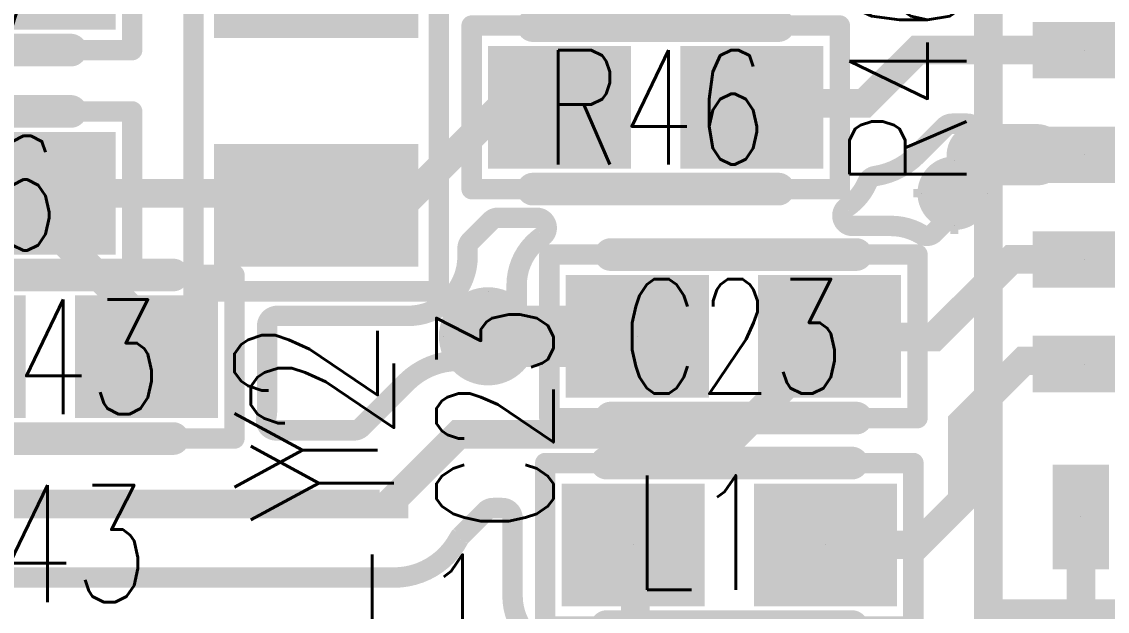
# Model space of a CAD drawing. Extents: x -0.08 to 4.16, y -0.29 to 1.7.
# Drawn here: x 3.608 to 3.8734, y 1.3077 to 1.4519 of the extents above; entities that cross this region are included whole.
import ezdxf
from ezdxf.enums import TextEntityAlignment as Align

# ---------------------------------------------------------------- set-up
doc = ezdxf.new("R2010")
doc.units = 0
doc.header["$MEASUREMENT"] = 0
for name, pattern in [('SIG_11', [2, 1, 1]), ('SIG_34', [2, 1, 1]), ('SIG_35', [2, 1, 1]), ('SIG_36', [2, 1, 1]), ('SIG_53', [2, 1, 1]), ('SIG_89', [2, 1, 1]), ('SIG_92', [2, 1, 1])]:
    doc.linetypes.add(name, pattern=pattern)
doc.layers.get('0').update_dxf_attribs({"linetype": 'CONTINUOUS'})
for name, color, linetype in [('DRIL_NPLTE_THRU_01', 34, 'CONTINUOUS'), ('DRIL_NPLTE_THRU_02', 136, 'CONTINUOUS'), ('DRIL_NPLTE_THRU_03', 136, 'CONTINUOUS'), ('DRIL_NPLTE_THRU_04', 146, 'CONTINUOUS'), ('DRIL_NPLTE_THRU_05', 106, 'CONTINUOUS'), ('DRIL_NPLTE_THRU_06', 253, 'CONTINUOUS'), ('DRIL_PLTE_THRU_01', 34, 'CONTINUOUS'), ('DRIL_PLTE_THRU_02', 136, 'CONTINUOUS'), ('DRIL_PLTE_THRU_03', 136, 'CONTINUOUS'), ('DRIL_PLTE_THRU_04', 146, 'CONTINUOUS'), ('DRIL_PLTE_THRU_05', 106, 'CONTINUOUS'), ('DRIL_PLTE_THRU_06', 253, 'CONTINUOUS'), ('DRIL_SYMBOL', 130, 'CONTINUOUS'), ('PADS_BOT', 255, 'CONTINUOUS'), ('PADS_INNER', 43, 'CONTINUOUS'), ('PADS_TOP', 43, 'CONTINUOUS'), ('PADS_XR_121', 2, 'CONTINUOUS'), ('PADS_XR_123', 2, 'CONTINUOUS'), ('PART_NAME_126', 16, 'CONTINUOUS'), ('PART_NAME_127', 1, 'CONTINUOUS'), ('PART_TOP_2DLINE_126', 16, 'CONTINUOUS'), ('PART_TOP_2DLINE_127', 1, 'CONTINUOUS'), ('POUR_OUTLINE_01', 34, 'CONTINUOUS'), ('POUR_PADTHERM_01', 34, 'CONTINUOUS'), ('POUR_VIATHERM_01', 34, 'CONTINUOUS'), ('TRACE_01', 34, 'CONTINUOUS'), ('VIAPTS', 2, 'CONTINUOUS')]:
    doc.layers.add(name, color=color, linetype=linetype)
doc.styles.add('W0$004', font='simplex', dxfattribs={"width": 0.75})
doc.styles.add('W0$005', font='simplex', dxfattribs={"width": 0.75})

# ---------------------------------------------------------------- blocks, each defined once
blk = doc.blocks.new('POUR_OUTLINE_2044')
at = {"layer": 'POUR_OUTLINE_01', "const_width": 0.005}
blk.add_lwpolyline([(17.89359, 6.90416, 0.295981), (17.89476, 6.90662, -0.032569), (17.89464, 6.9085), (17.89464, 6.9195, 0.414214), (17.89214, 6.922), (17.88849, 6.922, 0.198912), (17.88672, 6.92127), (17.87973, 6.91427, -0.159786), (17.86972, 6.90921, 0.257982), (17.8678, 6.90773, -0.140488), (17.86273, 6.90156, 0.736169), (17.86414, 6.897), (17.8735, 6.897, -0.136156), (17.88097, 6.89493, 0.344395), (17.88403, 6.8953), (17.89027, 6.90155, -0.058927)], format="xyb", close=True, dxfattribs=at)
blk = doc.blocks.new('POUR_OUTLINE_2004')
at = {"layer": 'POUR_OUTLINE_01', "const_width": 0.005}
blk.add_lwpolyline([(17.78827, 6.89444, 0.736169), (17.78686, 6.899), (17.7775, 6.899), (17.77749, 6.899, 0.198912), (17.77572, 6.89827), (17.77073, 6.89328, 0.198912), (17.77, 6.89151), (17.77, 6.8895, -0.414214), (17.7555, 6.875), (17.7235, 6.875, 0.414214), (17.721, 6.8725), (17.721, 6.8525, -0.044375), (17.72077, 6.84994, 0.467175), (17.72323, 6.847), (17.74226, 6.847, 0.198912), (17.74403, 6.84773), (17.75502, 6.85873, -0.198912), (17.76775, 6.864), (17.7795, 6.864, 0.414214), (17.782, 6.8665), (17.782, 6.8825, -0.246722)], format="xyb", close=True, dxfattribs=at)
blk = doc.blocks.new('POUR_OUTLINE_1995')
at = {"layer": 'POUR_OUTLINE_01', "const_width": 0.005}
blk.add_lwpolyline([(17.78416, 6.79746, -0.169946), (17.781, 6.8065), (17.781, 6.8255, 0.414214), (17.7785, 6.828), (17.77624, 6.828, 0.198912), (17.77447, 6.82727), (17.76831, 6.82111, 0.073814), (17.76788, 6.82052, -0.27679), (17.752, 6.811), (17.56457, 6.811, 0.806913)], format="xyb", dxfattribs=at)
blk = doc.blocks.new('POUR_VIATHERM_2200')
at = {"layer": 'POUR_VIATHERM_01'}
for points in [[(17.775, 6.881), (17.775, 6.881)], [(17.764, 6.87), (17.764, 6.87)]]:
    blk.add_lwpolyline(points, dxfattribs=at)
blk = doc.blocks.new('POUR_PADTHERM_2363')
at = {"layer": 'POUR_PADTHERM_01', "const_width": 0.0075}
blk.add_lwpolyline([(17.782, 6.86625), (17.7965, 6.86625, 1), (17.7965, 6.87375), (17.782, 6.87375, 1), (17.782, 6.86625)], format="xyb", dxfattribs=at)
blk = doc.blocks.new('POUR_VIATHERM_2199')
at = {"layer": 'POUR_VIATHERM_01'}
for points in [[(17.889, 6.913), (17.889, 6.913)], [(17.881, 6.905), (17.881, 6.905)], [(17.897, 6.905), (17.897, 6.905)], [(17.889, 6.897), (17.889, 6.897)]]:
    blk.add_lwpolyline(points, dxfattribs=at)
blk = doc.blocks.new('POUR_PADTHERM_2320')
at = {"layer": 'POUR_PADTHERM_01', "const_width": 0.0075}
blk.add_lwpolyline([(17.89464, 6.91066), (17.90914, 6.91066, 1), (17.90914, 6.91816), (17.89464, 6.91816, 1), (17.89464, 6.91066)], format="xyb", dxfattribs=at)
blk = doc.blocks.new('POUR_HEADER_1')
for name in ['POUR_OUTLINE_1995', 'POUR_OUTLINE_2044', 'POUR_PADTHERM_2320', 'POUR_VIATHERM_2199', 'POUR_OUTLINE_2004', 'POUR_VIATHERM_2200', 'POUR_PADTHERM_2363']:
    blk.add_blockref(name, (-17.378, -6.845))
blk = doc.blocks.new('SMOOTH_0$007')
at = {"const_width": 0.0035}
blk.add_lwpolyline([(-0.00175, 0, 1), (0.00175, 0, 1)], format="xyb", close=True, dxfattribs=at)
blk = doc.blocks.new('PART_BODY_TOP_63')
at = {"layer": 'PART_TOP_2DLINE_126', "const_width": 0.007}
blk.add_lwpolyline([(-0.1378, 0.14567), (0.1378, 0.14567), (0.1378, -0.14567), (-0.1378, -0.14567)], close=True, dxfattribs=at)
at = {"layer": 'PART_TOP_2DLINE_127', "const_width": 0.007}
blk.add_lwpolyline([(-0.1378, 0.14567), (0.1378, 0.14567), (0.1378, -0.14567), (-0.1378, -0.14567)], close=True, dxfattribs=at)
at = {"layer": 'PART_TOP_2DLINE_126'}
blk.add_blockref('SMOOTH_0$007', (0.1378, -0.14567), dxfattribs=at)
at = {"layer": 'PART_TOP_2DLINE_127'}
blk.add_blockref('SMOOTH_0$007', (0.1378, -0.14567), dxfattribs=at)
blk = doc.blocks.new('DRIL_HOLE_0')
blk.add_lwpolyline([(0, 0, 1), (0, 0, 1)], format="xyb", close=True)
blk = doc.blocks.new('PAD_0')
blk.add_lwpolyline([(0, 0), (0, 0)])
blk = doc.blocks.new('PAD_1')
at = {"const_width": 0.01378}
blk.add_lwpolyline([(-0.0128, 0), (0.0128, 0)], dxfattribs=at)
blk = doc.blocks.new('PAD_2')
at = {"const_width": 0.01181}
blk.add_lwpolyline([(-0.01181, 0), (0.01181, 0)], dxfattribs=at)
blk = doc.blocks.new('STK_TOP_179')
at = {"layer": 'DRIL_NPLTE_THRU_01'}
blk.add_blockref('DRIL_HOLE_0', (0, 0), dxfattribs=at)
at = {"layer": 'DRIL_NPLTE_THRU_02'}
blk.add_blockref('DRIL_HOLE_0', (0, 0), dxfattribs=at)
at = {"layer": 'DRIL_NPLTE_THRU_03'}
blk.add_blockref('DRIL_HOLE_0', (0, 0), dxfattribs=at)
at = {"layer": 'DRIL_NPLTE_THRU_04'}
blk.add_blockref('DRIL_HOLE_0', (0, 0), dxfattribs=at)
at = {"layer": 'DRIL_NPLTE_THRU_05'}
blk.add_blockref('DRIL_HOLE_0', (0, 0), dxfattribs=at)
at = {"layer": 'DRIL_NPLTE_THRU_06'}
blk.add_blockref('DRIL_HOLE_0', (0, 0), dxfattribs=at)
at = {"layer": 'PADS_BOT'}
blk.add_blockref('PAD_0', (0, 0), dxfattribs=at)
at = {"layer": 'PADS_INNER'}
blk.add_blockref('PAD_0', (0, 0), dxfattribs=at)
at = {"layer": 'PADS_TOP', "rotation": 90}
blk.add_blockref('PAD_2', (0, 0), dxfattribs=at)
at = {"layer": 'PADS_XR_121', "rotation": 90}
blk.add_blockref('PAD_1', (0, 0), dxfattribs=at)
at = {"layer": 'PADS_XR_123', "rotation": 90}
blk.add_blockref('PAD_2', (0, 0), dxfattribs=at)
blk = doc.blocks.new('STK_TOP_178')
at = {"layer": 'DRIL_NPLTE_THRU_01'}
blk.add_blockref('DRIL_HOLE_0', (0, 0), dxfattribs=at)
at = {"layer": 'DRIL_NPLTE_THRU_02'}
blk.add_blockref('DRIL_HOLE_0', (0, 0), dxfattribs=at)
at = {"layer": 'DRIL_NPLTE_THRU_03'}
blk.add_blockref('DRIL_HOLE_0', (0, 0), dxfattribs=at)
at = {"layer": 'DRIL_NPLTE_THRU_04'}
blk.add_blockref('DRIL_HOLE_0', (0, 0), dxfattribs=at)
at = {"layer": 'DRIL_NPLTE_THRU_05'}
blk.add_blockref('DRIL_HOLE_0', (0, 0), dxfattribs=at)
at = {"layer": 'DRIL_NPLTE_THRU_06'}
blk.add_blockref('DRIL_HOLE_0', (0, 0), dxfattribs=at)
at = {"layer": 'PADS_BOT'}
blk.add_blockref('PAD_0', (0, 0), dxfattribs=at)
at = {"layer": 'PADS_INNER'}
blk.add_blockref('PAD_0', (0, 0), dxfattribs=at)
at = {"layer": 'PADS_TOP'}
blk.add_blockref('PAD_2', (0, 0), dxfattribs=at)
at = {"layer": 'PADS_XR_121'}
blk.add_blockref('PAD_1', (0, 0), dxfattribs=at)
at = {"layer": 'PADS_XR_123'}
blk.add_blockref('PAD_2', (0, 0), dxfattribs=at)
blk = doc.blocks.new('SYM_TOP_13')
for name, p in [('PART_BODY_TOP_63', (0, 0)), ('STK_TOP_179', (0, -0.12205)), ('STK_TOP_179', (0.02559, -0.12205)), ('STK_TOP_179', (0.05118, -0.12205)), ('STK_TOP_179', (0.07677, -0.12205)), ('STK_TOP_178', (0.11417, -0.12303))]:
    blk.add_blockref(name, p)
blk = doc.blocks.new('PART_TOP_0')
blk.add_blockref('SYM_TOP_13', (0, 0))
blk = doc.blocks.new('SMOOTH_0$008')
at = {"const_width": 0.004}
blk.add_lwpolyline([(-0.002, 0, 1), (0.002, 0, 1)], format="xyb", close=True, dxfattribs=at)
blk = doc.blocks.new('SMOOTH_0$005')
at = {"const_width": 0.0025}
blk.add_lwpolyline([(-0.00125, 0, 1), (0.00125, 0, 1)], format="xyb", close=True, dxfattribs=at)
blk = doc.blocks.new('PART_BODY_TOP_66')
at = {"layer": 'PART_TOP_2DLINE_126', "const_width": 0.008}
for points in [[(-0.03, 0.02), (0.03, 0.02)], [(-0.03, -0.02), (0.03, -0.02)]]:
    blk.add_lwpolyline(points, dxfattribs=at)
at = {"layer": 'PART_TOP_2DLINE_127', "const_width": 0.005}
for points in [[(-0.045, 0.02), (0.045, 0.02)], [(-0.045, 0.02), (-0.045, -0.02)], [(0.045, 0.02), (0.045, -0.02)], [(-0.045, -0.02), (0.045, -0.02)]]:
    blk.add_lwpolyline(points, dxfattribs=at)
at = {"layer": 'PART_TOP_2DLINE_126'}
for p in [(-0.03, 0.02), (0.03, 0.02), (-0.03, -0.02), (0.03, -0.02)]:
    blk.add_blockref('SMOOTH_0$008', p, dxfattribs=at)
at = {"layer": 'PART_TOP_2DLINE_127'}
for p in [(-0.045, 0.02), (-0.045, 0.02), (0.045, 0.02), (0.045, 0.02), (-0.045, -0.02), (-0.045, -0.02), (0.045, -0.02), (0.045, -0.02)]:
    blk.add_blockref('SMOOTH_0$005', p, dxfattribs=at)
blk = doc.blocks.new('PAD_16')
at = {"const_width": 0.03}
blk.add_lwpolyline([(-0.0175, 0), (0.0175, 0)], dxfattribs=at)
blk = doc.blocks.new('PAD_17')
at = {"const_width": 0.025}
blk.add_lwpolyline([(-0.015, 0), (0.015, 0)], dxfattribs=at)
blk = doc.blocks.new('STK_TOP_68')
at = {"layer": 'DRIL_NPLTE_THRU_01'}
blk.add_blockref('DRIL_HOLE_0', (0, 0), dxfattribs=at)
at = {"layer": 'DRIL_NPLTE_THRU_02'}
blk.add_blockref('DRIL_HOLE_0', (0, 0), dxfattribs=at)
at = {"layer": 'DRIL_NPLTE_THRU_03'}
blk.add_blockref('DRIL_HOLE_0', (0, 0), dxfattribs=at)
at = {"layer": 'DRIL_NPLTE_THRU_04'}
blk.add_blockref('DRIL_HOLE_0', (0, 0), dxfattribs=at)
at = {"layer": 'DRIL_NPLTE_THRU_05'}
blk.add_blockref('DRIL_HOLE_0', (0, 0), dxfattribs=at)
at = {"layer": 'DRIL_NPLTE_THRU_06'}
blk.add_blockref('DRIL_HOLE_0', (0, 0), dxfattribs=at)
at = {"layer": 'PADS_BOT'}
blk.add_blockref('PAD_0', (0, 0), dxfattribs=at)
at = {"layer": 'PADS_INNER'}
blk.add_blockref('PAD_0', (0, 0), dxfattribs=at)
at = {"layer": 'PADS_TOP'}
blk.add_blockref('PAD_17', (0, 0), dxfattribs=at)
at = {"layer": 'PADS_XR_121'}
blk.add_blockref('PAD_16', (0, 0), dxfattribs=at)
at = {"layer": 'PADS_XR_123'}
blk.add_blockref('PAD_17', (0, 0), dxfattribs=at)
blk = doc.blocks.new('SYM_TOP_16')
for name, p in [('PART_BODY_TOP_66', (0, 0)), ('STK_TOP_68', (-0.0235, 0)), ('STK_TOP_68', (0.0235, 0))]:
    blk.add_blockref(name, p)
blk = doc.blocks.new('PART_TOP_18')
blk.add_blockref('SYM_TOP_16', (0, 0))
at = {"layer": 'PART_NAME_126', "style": 'W0$005', "width": 0.75}
blk.add_text('C23', height=0.02863, rotation=270, dxfattribs=at).set_placement((0.044, 0.048))
at = {"layer": 'PART_NAME_127', "style": 'W0$004', "width": 0.75}
blk.add_text('C23', height=0.028, rotation=180, dxfattribs=at).set_placement((0, 0), align=Align.MIDDLE_CENTER)
blk = doc.blocks.new('PART_TOP_21')
blk.add_blockref('SYM_TOP_16', (0, 0))
at = {"layer": 'PART_NAME_126', "style": 'W0$005', "width": 0.75}
blk.add_text('C26', height=0.02863, dxfattribs=at).set_placement((-0.114, -0.02))
at = {"layer": 'PART_NAME_127', "style": 'W0$004', "width": 0.75}
blk.add_text('C26', height=0.028, dxfattribs=at).set_placement((0, 0), align=Align.MIDDLE_CENTER)
blk = doc.blocks.new('PART_TOP_22')
blk.add_blockref('SYM_TOP_16', (0, 0))
at = {"layer": 'PART_NAME_126', "style": 'W0$005', "width": 0.75}
blk.add_text('C27', height=0.02863, dxfattribs=at).set_placement((-0.11, -0.024))
at = {"layer": 'PART_NAME_127', "style": 'W0$004', "width": 0.75}
blk.add_text('C27', height=0.028, dxfattribs=at).set_placement((0, 0), align=Align.MIDDLE_CENTER)
blk = doc.blocks.new('PART_BODY_TOP_72')
at = {"layer": 'PART_TOP_2DLINE_126', "const_width": 0.008}
for points in [[(-0.03, 0.02), (0.03, 0.02)], [(-0.03, -0.02), (0.03, -0.02)]]:
    blk.add_lwpolyline(points, dxfattribs=at)
at = {"layer": 'PART_TOP_2DLINE_127', "const_width": 0.005}
for points in [[(-0.045, 0.02), (0.045, 0.02)], [(-0.045, 0.02), (-0.045, -0.02)], [(0.045, 0.02), (0.045, -0.02)], [(-0.045, -0.02), (0.045, -0.02)]]:
    blk.add_lwpolyline(points, dxfattribs=at)
at = {"layer": 'PART_TOP_2DLINE_126'}
for p in [(-0.03, 0.02), (0.03, 0.02), (-0.03, -0.02), (0.03, -0.02)]:
    blk.add_blockref('SMOOTH_0$008', p, dxfattribs=at)
at = {"layer": 'PART_TOP_2DLINE_127'}
for p in [(-0.045, 0.02), (-0.045, 0.02), (0.045, 0.02), (0.045, 0.02), (-0.045, -0.02), (-0.045, -0.02), (0.045, -0.02), (0.045, -0.02)]:
    blk.add_blockref('SMOOTH_0$005', p, dxfattribs=at)
blk = doc.blocks.new('SYM_TOP_22')
for name, p in [('PART_BODY_TOP_72', (0, 0)), ('STK_TOP_68', (-0.0235, 0)), ('STK_TOP_68', (0.0235, 0))]:
    blk.add_blockref(name, p)
blk = doc.blocks.new('PART_TOP_45')
blk.add_blockref('SYM_TOP_22', (0, 0))
at = {"layer": 'PART_NAME_126', "style": 'W0$005', "width": 0.75}
blk.add_text('L1', height=0.02863, rotation=180, dxfattribs=at).set_placement((0.091, 0.031))
at = {"layer": 'PART_NAME_127', "style": 'W0$004', "width": 0.75}
blk.add_text('L1', height=0.028, rotation=180, dxfattribs=at).set_placement((0.007, -0.003), align=Align.MIDDLE_CENTER)
blk = doc.blocks.new('PART_BODY_TOP_76')
at = {"layer": 'PART_TOP_2DLINE_126', "const_width": 0.008}
for points in [[(-0.03, 0.02), (0.03, 0.02)], [(-0.03, -0.02), (0.03, -0.02)]]:
    blk.add_lwpolyline(points, dxfattribs=at)
at = {"layer": 'PART_TOP_2DLINE_127', "const_width": 0.005}
for points in [[(-0.045, 0.02), (0.045, 0.02)], [(-0.045, 0.02), (-0.045, -0.02)], [(0.045, 0.02), (0.045, -0.02)], [(-0.045, -0.02), (0.045, -0.02)]]:
    blk.add_lwpolyline(points, dxfattribs=at)
at = {"layer": 'PART_TOP_2DLINE_126'}
for p in [(-0.03, 0.02), (0.03, 0.02), (-0.03, -0.02), (0.03, -0.02)]:
    blk.add_blockref('SMOOTH_0$008', p, dxfattribs=at)
at = {"layer": 'PART_TOP_2DLINE_127'}
for p in [(-0.045, 0.02), (-0.045, 0.02), (0.045, 0.02), (0.045, 0.02), (-0.045, -0.02), (-0.045, -0.02), (0.045, -0.02), (0.045, -0.02)]:
    blk.add_blockref('SMOOTH_0$005', p, dxfattribs=at)
blk = doc.blocks.new('SYM_TOP_26')
for name, p in [('PART_BODY_TOP_76', (0, 0)), ('STK_TOP_68', (-0.0235, 0)), ('STK_TOP_68', (0.0235, 0))]:
    blk.add_blockref(name, p)
blk = doc.blocks.new('PART_TOP_82')
blk.add_blockref('SYM_TOP_26', (0, 0))
at = {"layer": 'PART_NAME_126', "style": 'W0$005', "width": 0.75}
blk.add_text('R46', height=0.02863, rotation=90, dxfattribs=at).set_placement((0.076, -0.02))
at = {"layer": 'PART_NAME_127', "style": 'W0$005', "width": 0.75}
blk.add_text('R46', height=0.028, dxfattribs=at).set_placement((0, 0), align=Align.MIDDLE_CENTER)
blk = doc.blocks.new('PART_BODY_TOP_81')
at = {"layer": 'PART_TOP_2DLINE_126', "const_width": 0.005}
for points in [[(-0.049, 0.023), (-0.049, 0.03), (0.049, 0.03), (0.049, 0.025)], [(-0.049, -0.023), (-0.049, -0.03), (0.049, -0.03), (0.049, -0.023)]]:
    blk.add_lwpolyline(points, dxfattribs=at)
at = {"layer": 'PART_TOP_2DLINE_127', "const_width": 0.005}
for points in [[(-0.049, -0.028), (-0.049, 0.03), (0.049, 0.03), (0.049, -0.029)], [(-0.049, -0.03), (0.049, -0.03)]]:
    blk.add_lwpolyline(points, dxfattribs=at)
at = {"layer": 'PART_TOP_2DLINE_126'}
for p in [(-0.049, 0.03), (0.049, 0.03), (0.049, 0.025), (-0.049, 0.023), (-0.049, -0.023), (0.049, -0.023), (-0.049, -0.03), (0.049, -0.03)]:
    blk.add_blockref('SMOOTH_0$005', p, dxfattribs=at)
at = {"layer": 'PART_TOP_2DLINE_127'}
for p in [(-0.049, 0.03), (0.049, 0.03), (-0.049, -0.028), (0.049, -0.029), (-0.049, -0.03), (0.049, -0.03)]:
    blk.add_blockref('SMOOTH_0$005', p, dxfattribs=at)
blk = doc.blocks.new('PAD_5')
blk.add_lwpolyline([(0, 0, 1), (0, 0, 1)], format="xyb", close=True)
blk = doc.blocks.new('PAD_49')
at = {"const_width": 0.03}
blk.add_lwpolyline([(-0.025, 0), (0.025, 0)], dxfattribs=at)
blk = doc.blocks.new('PAD_50')
at = {"const_width": 0.025}
blk.add_lwpolyline([(-0.0225, 0), (0.0225, 0)], dxfattribs=at)
blk = doc.blocks.new('STK_TOP_208')
at = {"layer": 'DRIL_NPLTE_THRU_01'}
blk.add_blockref('DRIL_HOLE_0', (0, 0), dxfattribs=at)
at = {"layer": 'DRIL_NPLTE_THRU_02'}
blk.add_blockref('DRIL_HOLE_0', (0, 0), dxfattribs=at)
at = {"layer": 'DRIL_NPLTE_THRU_03'}
blk.add_blockref('DRIL_HOLE_0', (0, 0), dxfattribs=at)
at = {"layer": 'DRIL_NPLTE_THRU_04'}
blk.add_blockref('DRIL_HOLE_0', (0, 0), dxfattribs=at)
at = {"layer": 'DRIL_NPLTE_THRU_05'}
blk.add_blockref('DRIL_HOLE_0', (0, 0), dxfattribs=at)
at = {"layer": 'DRIL_NPLTE_THRU_06'}
blk.add_blockref('DRIL_HOLE_0', (0, 0), dxfattribs=at)
at = {"layer": 'PADS_BOT'}
blk.add_blockref('PAD_5', (0, 0), dxfattribs=at)
at = {"layer": 'PADS_INNER'}
blk.add_blockref('PAD_5', (0, 0), dxfattribs=at)
at = {"layer": 'PADS_TOP', "rotation": 90}
blk.add_blockref('PAD_50', (0, 0), dxfattribs=at)
at = {"layer": 'PADS_XR_121', "rotation": 90}
blk.add_blockref('PAD_49', (0, 0), dxfattribs=at)
at = {"layer": 'PADS_XR_123', "rotation": 90}
blk.add_blockref('PAD_50', (0, 0), dxfattribs=at)
blk = doc.blocks.new('SYM_TOP_31')
for name, p in [('STK_TOP_208', (-0.028, 0)), ('STK_TOP_208', (0.028, 0)), ('PART_BODY_TOP_81', (0, 0))]:
    blk.add_blockref(name, p)
blk = doc.blocks.new('PART_TOP_91')
blk.add_blockref('SYM_TOP_31', (0, 0))
at = {"layer": 'PART_NAME_126', "style": 'W0$005', "width": 0.75}
blk.add_text('Y2', height=0.035, dxfattribs=at).set_placement((-0.098, -0.015))
at = {"layer": 'PART_NAME_127', "style": 'W0$005', "width": 0.75}
blk.add_text('Y2', height=0.035, dxfattribs=at).set_placement((-0.106, -0.019))
blk = doc.blocks.new('PART_TOP_105')
blk.add_blockref('SYM_TOP_26', (0, 0))
at = {"layer": 'PART_NAME_126', "style": 'W0$005', "width": 0.75}
blk.add_text('R43', height=0.02863, rotation=180, dxfattribs=at).set_placement((0.032, 0.06))
at = {"layer": 'PART_NAME_127', "style": 'W0$005', "width": 0.75}
blk.add_text('R43', height=0.028, rotation=180, dxfattribs=at).set_placement((0, 0), align=Align.MIDDLE_CENTER)
blk = doc.blocks.new('SMOOTH_0$012')
at = {"const_width": 0.006}
blk.add_lwpolyline([(-0.003, 0, 1), (0.003, 0, 1)], format="xyb", close=True, dxfattribs=at)
blk = doc.blocks.new('DRIL_SYMBOL_0$006')
at = {"layer": 'DRIL_SYMBOL', "const_width": 0.002}
for points in [[(0, -0.01), (0, 0.01)], [(-0.01, 0), (0.01, 0)]]:
    blk.add_lwpolyline(points, dxfattribs=at)
blk = doc.blocks.new('DRIL_HOLE_0$006')
at = {"const_width": 0.003}
blk.add_lwpolyline([(-0.0015, 0, 1), (0.0015, 0, 1)], format="xyb", close=True, dxfattribs=at)
blk.add_blockref('DRIL_SYMBOL_0$006', (0, 0))
blk = doc.blocks.new('PAD_77')
at = {"const_width": 0.009}
blk.add_lwpolyline([(0, -0.0045, 1), (0, 0.0045, 1)], format="xyb", close=True, dxfattribs=at)
blk = doc.blocks.new('PAD_78')
at = {"const_width": 0.008}
blk.add_lwpolyline([(0, -0.004, 1), (0, 0.004, 1)], format="xyb", close=True, dxfattribs=at)
blk = doc.blocks.new('STK_TOP_229')
at = {"layer": 'DRIL_PLTE_THRU_01'}
blk.add_blockref('DRIL_HOLE_0$006', (0, 0), dxfattribs=at)
at = {"layer": 'DRIL_PLTE_THRU_02'}
blk.add_blockref('DRIL_HOLE_0$006', (0, 0), dxfattribs=at)
at = {"layer": 'DRIL_PLTE_THRU_03'}
blk.add_blockref('DRIL_HOLE_0$006', (0, 0), dxfattribs=at)
at = {"layer": 'DRIL_PLTE_THRU_04'}
blk.add_blockref('DRIL_HOLE_0$006', (0, 0), dxfattribs=at)
at = {"layer": 'DRIL_PLTE_THRU_05'}
blk.add_blockref('DRIL_HOLE_0$006', (0, 0), dxfattribs=at)
at = {"layer": 'DRIL_PLTE_THRU_06'}
blk.add_blockref('DRIL_HOLE_0$006', (0, 0), dxfattribs=at)
at = {"layer": 'PADS_BOT'}
blk.add_blockref('PAD_77', (0, 0), dxfattribs=at)
at = {"layer": 'PADS_INNER'}
blk.add_blockref('PAD_77', (0, 0), dxfattribs=at)
at = {"layer": 'PADS_TOP'}
blk.add_blockref('PAD_78', (0, 0), dxfattribs=at)
blk = doc.blocks.new('SYM_TOP_12')
blk.add_blockref('STK_TOP_229', (0, 0))
blk = doc.blocks.new('DRIL_SYMBOL_0$008')
at = {"layer": 'DRIL_SYMBOL', "const_width": 0.002}
for points in [[(0, -0.01), (0, 0.01)], [(-0.01, 0), (0.01, 0)]]:
    blk.add_lwpolyline(points, dxfattribs=at)
blk = doc.blocks.new('DRIL_HOLE_0$008')
at = {"const_width": 0.004}
blk.add_lwpolyline([(-0.002, 0, 1), (0.002, 0, 1)], format="xyb", close=True, dxfattribs=at)
blk.add_blockref('DRIL_SYMBOL_0$008', (0, 0))
blk = doc.blocks.new('PAD_79')
at = {"const_width": 0.012}
blk.add_lwpolyline([(0, -0.006, 1), (0, 0.006, 1)], format="xyb", close=True, dxfattribs=at)
blk = doc.blocks.new('PAD_80')
at = {"const_width": 0.011}
blk.add_lwpolyline([(0, -0.0055, 1), (0, 0.0055, 1)], format="xyb", close=True, dxfattribs=at)
blk = doc.blocks.new('STK_TOP_129')
at = {"layer": 'DRIL_PLTE_THRU_01'}
blk.add_blockref('DRIL_HOLE_0$008', (0, 0), dxfattribs=at)
at = {"layer": 'DRIL_PLTE_THRU_02'}
blk.add_blockref('DRIL_HOLE_0$008', (0, 0), dxfattribs=at)
at = {"layer": 'DRIL_PLTE_THRU_03'}
blk.add_blockref('DRIL_HOLE_0$008', (0, 0), dxfattribs=at)
at = {"layer": 'DRIL_PLTE_THRU_04'}
blk.add_blockref('DRIL_HOLE_0$008', (0, 0), dxfattribs=at)
at = {"layer": 'DRIL_PLTE_THRU_05'}
blk.add_blockref('DRIL_HOLE_0$008', (0, 0), dxfattribs=at)
at = {"layer": 'DRIL_PLTE_THRU_06'}
blk.add_blockref('DRIL_HOLE_0$008', (0, 0), dxfattribs=at)
at = {"layer": 'PADS_BOT'}
blk.add_blockref('PAD_79', (0, 0), dxfattribs=at)
at = {"layer": 'PADS_INNER'}
blk.add_blockref('PAD_79', (0, 0), dxfattribs=at)
at = {"layer": 'PADS_TOP'}
blk.add_blockref('PAD_80', (0, 0), dxfattribs=at)
blk = doc.blocks.new('SYM_TOP_11')
blk.add_blockref('STK_TOP_129', (0, 0))

msp = doc.modelspace()

# ---------------------------------------------------------------- linework, layer by layer
at = {"layer": 'TRACE_01', "linetype": 'SIG_92', "const_width": 0.007}
msp.add_lwpolyline([(3.7865, 1.431), (3.7875, 1.432), (3.814, 1.432), (3.827, 1.445), (3.86795, 1.445)], dxfattribs=at)
at = {"layer": 'TRACE_01', "linetype": 'SIG_53', "const_width": 0.007}
for points in [[(3.68, 1.407), (3.701, 1.407), (3.725, 1.431), (3.7395, 1.431)], [(3.6135, 1.41), (3.677, 1.41), (3.68, 1.407)], [(3.6135, 1.403), (3.6135, 1.41)], [(3.6135, 1.403), (3.6395, 1.377)], [(3.6385, 1.37), (3.6385, 1.376), (3.6395, 1.377)]]:
    msp.add_lwpolyline(points, dxfattribs=at)
at = {"layer": 'TRACE_01', "linetype": 'SIG_11'}
for points, const_width in [([(3.836, 1.41), (3.84541, 1.41941), (3.86795, 1.41941)], 0.007), ([(3.722, 1.375), (3.7585, 1.375)], 0.012)]:
    msp.add_lwpolyline(points, dxfattribs=dict(at, const_width=const_width))
at = {"layer": 'TRACE_01', "linetype": 'SIG_89', "const_width": 0.007}
for points in [[(3.8055, 1.375), (3.80568, 1.37482), (3.831, 1.37482), (3.85, 1.39382), (3.86795, 1.39382)], [(3.361, 1.345), (3.361, 1.34275), (3.36975, 1.334), (3.699, 1.334), (3.699, 1.33525), (3.71475, 1.351), (3.78275, 1.351), (3.8055, 1.37375), (3.8055, 1.375)]]:
    msp.add_lwpolyline(points, dxfattribs=at)
at = {"layer": 'TRACE_01', "linetype": 'SIG_34', "const_width": 0.007}
msp.add_lwpolyline([(3.8045, 1.324), (3.827, 1.324), (3.838, 1.335), (3.838, 1.354), (3.853, 1.369), (3.86718, 1.369), (3.86795, 1.36823)], dxfattribs=at)
at = {"layer": 'TRACE_01', "linetype": 'SIG_35', "const_width": 0.007}
msp.add_lwpolyline([(3.86697, 1.33083), (3.867, 1.3308), (3.867, 1.295)], dxfattribs=at)
at = {"layer": 'TRACE_01', "linetype": 'SIG_36', "const_width": 0.007}
msp.add_lwpolyline([(3.7575, 1.324), (3.758, 1.324), (3.758, 1.272)], dxfattribs=at)

# ---------------------------------------------------------------- block references
at = {"linetype": 'SIG_11'}
msp.add_blockref('POUR_HEADER_1', (3.325, 1.35), dxfattribs=at)
for name, p, rotation in [('PART_TOP_0', (3.99, 1.445), 270), ('PART_TOP_91', (3.68, 1.435), 90), ('PART_TOP_18', (3.782, 1.375), 180), ('PART_TOP_105', (3.615, 1.37), 180), ('PART_TOP_45', (3.781, 1.324), 180)]:
    msp.add_blockref(name, p, dxfattribs=dict(rotation=rotation))
for name, p in [('PART_TOP_22', (3.59, 1.465)), ('PART_TOP_82', (3.763, 1.431)), ('PART_TOP_21', (3.59, 1.41))]:
    msp.add_blockref(name, p)
at = {"layer": 'TRACE_01'}
for name, p in [('SMOOTH_0$007', (3.827, 1.445)), ('SMOOTH_0$007', (3.86795, 1.445)), ('SMOOTH_0$007', (3.725, 1.431)), ('SMOOTH_0$007', (3.7395, 1.431)), ('SMOOTH_0$007', (3.7865, 1.431)), ('SMOOTH_0$007', (3.7875, 1.432)), ('SMOOTH_0$007', (3.814, 1.432)), ('SMOOTH_0$007', (3.84541, 1.41941)), ('SMOOTH_0$007', (3.86795, 1.41941)), ('SMOOTH_0$007', (3.6135, 1.41)), ('SMOOTH_0$007', (3.6135, 1.41)), ('SMOOTH_0$007', (3.677, 1.41)), ('SMOOTH_0$007', (3.836, 1.41)), ('SMOOTH_0$007', (3.68, 1.407)), ('SMOOTH_0$007', (3.68, 1.407)), ('SMOOTH_0$007', (3.701, 1.407)), ('SMOOTH_0$007', (3.6135, 1.403)), ('SMOOTH_0$007', (3.6135, 1.403)), ('SMOOTH_0$007', (3.85, 1.39382)), ('SMOOTH_0$007', (3.86795, 1.39382)), ('SMOOTH_0$007', (3.6395, 1.377)), ('SMOOTH_0$007', (3.6395, 1.377)), ('SMOOTH_0$012', (3.722, 1.375)), ('SMOOTH_0$012', (3.7585, 1.375)), ('SMOOTH_0$007', (3.6385, 1.376)), ('SMOOTH_0$007', (3.8055, 1.375)), ('SMOOTH_0$007', (3.8055, 1.375)), ('SMOOTH_0$007', (3.80568, 1.37482)), ('SMOOTH_0$007', (3.831, 1.37482)), ('SMOOTH_0$007', (3.8055, 1.37375)), ('SMOOTH_0$007', (3.6385, 1.37)), ('SMOOTH_0$007', (3.853, 1.369)), ('SMOOTH_0$007', (3.86718, 1.369)), ('SMOOTH_0$007', (3.86795, 1.36823)), ('SMOOTH_0$007', (3.838, 1.354)), ('SMOOTH_0$007', (3.71475, 1.351)), ('SMOOTH_0$007', (3.78275, 1.351)), ('SMOOTH_0$007', (3.699, 1.33525)), ('SMOOTH_0$007', (3.838, 1.335)), ('SMOOTH_0$007', (3.699, 1.334)), ('SMOOTH_0$007', (3.86697, 1.33083)), ('SMOOTH_0$007', (3.867, 1.3308)), ('SMOOTH_0$007', (3.7575, 1.324)), ('SMOOTH_0$007', (3.758, 1.324)), ('SMOOTH_0$007', (3.8045, 1.324)), ('SMOOTH_0$007', (3.827, 1.324))]:
    msp.add_blockref(name, p, dxfattribs=at)
at = {"layer": 'VIAPTS', "linetype": 'SIG_11'}
for name, p in [('SYM_TOP_12', (3.836, 1.41)), ('SYM_TOP_11', (3.722, 1.375))]:
    msp.add_blockref(name, p, dxfattribs=at)

doc.saveas('drawing.dxf')
